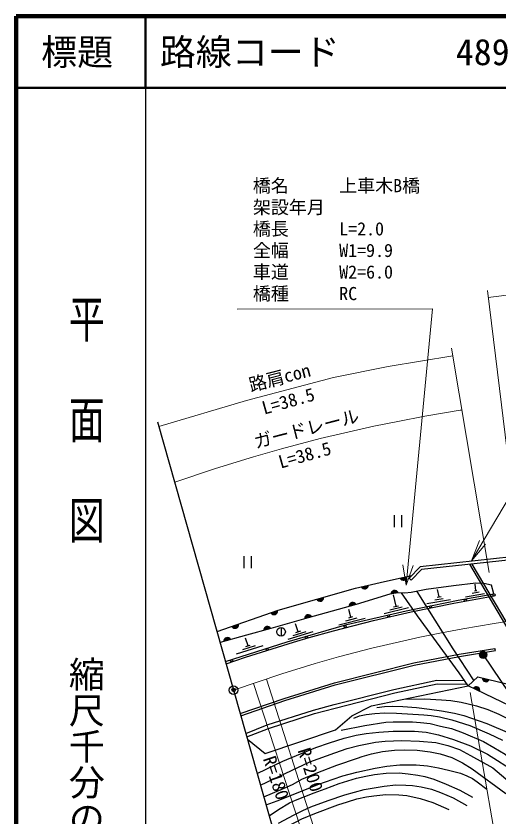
# Model space of a CAD drawing. Units: millimetres at full size, sheet at 1:1000; details may follow other scales. Extents: x 40000 to 680000, y 20000 to 380000.
# Drawn here: x 40000 to 107148, y 268664 to 380000 of the extents above; entities that cross this region are included whole.
import ezdxf
from ezdxf.enums import TextEntityAlignment as Align

# ---------------------------------------------------------------- set-up
doc = ezdxf.new("R2010")
doc.units = ezdxf.units.MM
doc.header["$LTSCALE"] = 1000
doc.header["$PDMODE"] = 32
doc.header["$PDSIZE"] = 500
doc.linetypes.add('CHAIN', pattern=[18.5, 12, -1.5, 3.5, -1.5])
for name, color, linetype, lineweight in [('M-BGD', 7, 'Continuous', 25), ('M-BMK', 2, 'CHAIN', 13), ('M-BMK-OTRS', 5, 'Continuous', 25), ('M-BMK-SRVR', 3, 'Continuous', 25), ('M-STR-HTXT', 7, 'Continuous', 13), ('M-STR-STRC', 7, 'Continuous', 25), ('M-TTL', 2, 'Continuous', 140), ('M-TTL-BAND', 7, 'Continuous', 25), ('M-TTL-LINE', 7, 'Continuous', 50)]:
    doc.layers.add(name, color=color, linetype=linetype, lineweight=lineweight)
for name, color, linetype in [('M-BMK-HTXT', 7, 'Continuous'), ('M-OTRS', 6, 'Continuous'), ('M-TTL-TXT', 7, 'Continuous')]:
    doc.layers.add(name, color=color, linetype=linetype)
doc.styles.add('@ＭＳ ゴシック', font='')
doc.styles.add('ＭＳ ゴシック', font='')
doc.styles.get('@ＭＳ ゴシック').set_extended_font_data('@MS Gothic')
doc.styles.get('ＭＳ ゴシック').set_extended_font_data('MS Gothic')

# ---------------------------------------------------------------- blocks, each defined once
blk = doc.blocks.new('open_arrow')
at = {"color": 0, "linetype": 'Continuous', "lineweight": -2}
blk.add_lwpolyline([(7.5, 1.25), (0, 0), (7.5, -1.25)], dxfattribs=at)

msp = doc.modelspace()

# ---------------------------------------------------------------- hatches: boundary and pattern name
at = {"layer": 'M-BGD'}
for points in [[(93413, 301888, 0.82183), (94381, 302099)], [(88026, 300660, 0.82183), (88990, 300890)], [(93116, 299831, 0.82183), (92143, 299642)], [(81825, 298931, 0.82183), (82778, 299203)], [(87271, 298217, 0.82183), (86317, 297950)], [(75437, 297044, 0.82183), (76372, 297371)], [(81085, 296491, 0.82183), (80131, 296222)], [(70016, 295149, 0.82183), (70951, 295476)], [(75407, 294875, 0.82183), (74453, 294610)], [(69846, 293317, 0.82183), (68892, 293047)], [(104835, 287997, 0.82183), (105797, 287760)], [(104479, 286130, 0.82183), (103589, 286566)]]:
    msp.add_hatch(color=256, dxfattribs=at).paths.add_polyline_path(points)
at = {"layer": 'M-STR-STRC'}
msp.add_hatch(color=256, dxfattribs=at).paths.add_polyline_path([(104439, 291201, 1), (105439, 291201, 1)])

# ---------------------------------------------------------------- linework, layer by layer
at = {"layer": 'M-BGD'}
for p, q in [((92598, 310630), (92598, 308953)), ((93598, 310630), (93598, 308953)), ((71693, 304911), (71693, 303234)), ((72693, 304911), (72693, 303234)), ((113029, 286915), (103103, 303787)), ((113158, 287288), (103430, 303823)), ((94653, 301882), (94938, 301602)), ((103922, 300134), (103834, 301027)), ((92831, 297947), (92485, 299551)), ((98845, 299256), (98622, 300306)), ((102484, 299287), (105140, 299746)), ((103421, 299776), (104400, 299937)), ((103767, 300110), (104078, 300158)), ((97132, 298340), (100411, 298905)), ((98243, 298831), (99372, 299054)), ((98573, 299202), (99117, 299309)), ((86557, 296434), (86287, 297488)), ((91200, 296936), (94554, 297765)), ((91965, 297437), (93688, 297856)), ((92485, 297865), (93177, 298029)), ((84884, 295379), (88520, 296288)), ((85861, 295951), (87454, 296366)), ((86287, 296355), (86826, 296512)), ((79234, 294423), (78876, 295489)), ((76844, 295009), (76844, 293809)), ((77849, 293396), (81313, 294454)), ((78518, 293897), (80349, 294446)), ((78892, 294311), (79577, 294534)), ((72266, 292465), (71914, 293536)), ((70656, 291339), (74381, 292485)), ((71526, 291963), (73306, 292509)), ((71961, 292366), (72570, 292564))]:
    msp.add_line(p, q, dxfattribs=at)
for points in [[(165996, 313348), (168696, 307997), (168843, 307487), (168853, 307076), (164177, 304263), (132654, 303489), (116589, 305653), (96186, 303439), (94653, 301882)], [(166353, 313528), (168928, 308426), (169842, 307699), (169556, 307008), (164293, 303866), (132632, 303088), (116584, 305250), (96371, 303056), (94938, 301602)], [(67947, 294426), (76461, 297402), (87189, 300460), (90606, 301276), (94999, 302234)], [(106413, 299703), (106102, 300892), (105029, 301105), (103934, 301165), (100846, 300813), (97021, 300268), (94951, 299870), (94079, 299788), (93116, 299831), (91991, 299613), (87271, 298217), (80612, 296359), (75407, 294875), (72036, 293939), (68379, 292902)], [(69123, 290278), (77681, 293027), (86008, 295408), (94248, 297327), (101472, 298792), (106413, 299703)], [(102886, 286910), (101600, 288714), (95830, 296633), (93597, 299810)], [(95722, 300018), (100716, 292057), (103631, 287607)], [(69222, 289929), (71922, 290882), (78584, 292948), (80756, 293617), (84146, 294554), (89724, 295983), (94917, 297188), (100888, 298378), (106495, 299387)], [(71955, 280290), (74915, 281454), (81345, 283515), (84237, 284292), (92545, 286384), (98511, 287676), (102359, 287649)], [(130434, 272148), (121524, 277321), (118692, 278980), (114655, 281226), (105198, 285777), (102886, 286910), (104212, 288150), (109588, 286827), (116030, 282981), (118826, 281429)], [(72092, 279807), (75083, 280983), (81487, 283035), (84363, 283808), (92659, 285898), (98563, 287176), (102717, 287147)], [(72189, 279464), (74646, 277490), (84433, 280763), (86683, 282713), (89413, 284115), (102886, 286910)], [(93938, 285054), (96849, 285067), (99143, 284954), (100457, 284843), (101889, 284618), (104028, 284093), (105610, 283582), (107111, 282936), (109120, 281927), (111642, 280320), (114178, 278251), (116286, 276392), (117683, 275289), (119106, 274237), (120477, 273323), (122328, 272138), (123457, 271552), (124423, 271104), (125953, 270464), (127557, 269956)], [(90163, 283862), (91248, 284010), (92362, 284062), (93772, 284032), (95702, 283883), (97496, 283655), (99157, 283404), (100970, 283093), (102284, 282776), (105480, 281655), (108602, 280308), (109643, 279819), (110579, 279216), (113475, 276894), (117646, 273352), (118544, 272758), (119174, 272361), (119874, 271930), (120562, 271592), (121506, 271207), (123326, 270496)], [(86969, 282387), (87763, 282721), (88684, 282903), (89876, 283038), (91218, 283133), (92881, 283109), (96717, 282879), (97714, 282791), (98865, 282601), (100612, 282188), (103098, 281402), (105769, 280242), (107638, 279358)], [(85207, 280720), (88517, 281395), (91395, 281852), (92440, 281884), (95108, 281895), (96257, 281817), (97596, 281643), (99033, 281306), (100525, 280947), (102169, 280359), (104975, 279149), (106445, 278311), (108013, 277375), (108514, 276972), (109452, 276032), (111423, 274356), (113699, 272397), (114419, 271816), (115204, 271337), (115954, 270892), (118152, 269811)], [(73535, 274717), (77113, 276432), (81687, 278304), (83595, 278989), (85628, 279638), (87298, 280057), (88682, 280245), (90462, 280467), (92444, 280604), (95413, 280595), (97002, 280476), (98745, 280100), (100842, 279449), (103200, 278544), (105553, 277381), (106946, 276527), (108084, 275756), (110478, 273661), (111597, 272491), (112409, 271757), (113417, 271031)], [(73998, 273086), (80853, 276317), (84316, 277574), (86045, 278170), (87657, 278605), (89973, 279056), (91323, 279201), (93662, 279317), (96102, 279186), (98390, 278998), (100017, 278606), (101672, 278040), (103168, 277198), (106276, 275514), (111117, 271417)], [(74454, 271474), (77167, 272615), (78520, 273244), (79747, 273920), (81950, 274848), (84609, 275886), (87461, 276851), (88140, 277079), (89426, 277457), (90955, 277773), (92631, 277962), (94056, 277987), (95782, 277937), (97603, 277734), (98989, 277431), (100603, 276927), (102090, 276209), (103426, 275340), (108107, 271947)], [(74775, 270343), (76303, 270925), (80166, 272427), (81944, 273190), (84081, 273931), (85460, 274390), (87392, 274907), (89941, 275444), (91570, 275737), (93355, 275932), (95627, 275921), (97217, 275756), (98719, 275492), (100143, 275171), (101811, 274771), (102655, 274398), (103445, 273998), (104118, 273550), (105461, 272545)], [(75202, 268839), (76498, 269686), (78024, 270610), (78865, 271018), (81474, 272031), (82987, 272571), (84909, 273328), (87340, 274050), (88649, 274351), (89826, 274555), (91440, 274760), (93266, 274784), (94527, 274652), (95848, 274496), (96845, 274279), (98112, 273905), (99806, 273245), (101692, 272393), (103470, 271396)], [(76495, 267812), (78657, 268945), (79884, 269575), (80983, 270054), (83380, 270947), (85730, 271725), (88416, 272469), (91169, 272933), (92800, 273116), (94193, 273100), (95106, 273033), (96349, 272868), (97759, 272553), (99036, 272055), (100786, 271339), (102677, 270245)], [(75915, 266322), (77621, 267282), (79747, 268384), (81554, 269146), (84730, 270343), (86083, 270752), (87371, 271185), (88735, 271458), (89770, 271617), (91396, 271776), (93215, 271764), (94346, 271673), (96177, 271241), (97973, 270673), (100179, 269719)]]:
    msp.add_lwpolyline(points, dxfattribs=at)
for centre, radius in [((106449, 299530), 150), ((102463, 298812), 150), ((97627, 297880), 150), ((91783, 296614), 150), ((85761, 295122), 150), ((76844, 294409), 600), ((80361, 293652), 150), ((74926, 291970), 150), ((69988, 290359), 150)]:
    msp.add_circle(centre, radius, dxfattribs=at)
for centre, start, end in [((93876, 302089), 203.47152, 1.12971), ((88485, 300870), 204.60778, 2.26597), ((92648, 299641), 22.14665, 179.80484), ((82275, 299161), 207.07877, 4.73696), ((86820, 297989), 26.7538, 184.41199), ((75872, 297300), 210.43956, 8.09775), ((80634, 296262), 26.96325, 184.62144), ((70451, 295405), 210.43956, 8.09775), ((74956, 294648), 26.7026, 184.36079), ((69396, 293088), 27.00097, 184.65916), ((105339, 287973), 177.34444, 335.00264), ((103991, 286260), 345.06648, 142.72467)]:
    msp.add_arc(centre, 505, start, end, dxfattribs=at)
at = {"layer": 'M-BMK'}
msp.add_lwpolyline([(70250, 286304), (76977, 288542), (81591, 289997), (84832, 290913), (89455, 292129), (96158, 293658), (98913, 294231), (102116, 294837), (106495, 295567), (111962, 296403), (116878, 296972), (123171, 297565), (129672, 297955), (135779, 298064), (153321, 298222), (171611, 298467), (214661, 298534), (231393, 298662), (249245, 298662), (260203, 298611), (270402, 298408), (278073, 298180), (305127, 297464)], dxfattribs=at)
at = {"layer": 'M-BMK-OTRS'}
msp.add_line((59679, 323584), (82841, 241895), dxfattribs=at)
at = {"layer": 'M-BMK-SRVR'}
msp.add_circle((70250, 286304), 600, dxfattribs=at)
at = {"layer": 'M-OTRS'}
msp.add_point((70259, 286317), dxfattribs=at)
at = {"layer": 'M-STR-HTXT'}
for p, q in [((110257, 303217), (105538, 341863)), ((116138, 342195), (105661, 340852)), ((105790, 302657), (100544, 333835)), ((91735, 331278), (100722, 332776)), ((84140, 329759), (91735, 331278)), ((72063, 326569), (84140, 329759)), ((59862, 322929), (72063, 326569)), ((94230, 300881), (93794, 303724)), ((94230, 300881), (95210, 303628)), ((81337, 267360), (74835, 287829)), ((73008, 287221), (79535, 267208)), ((107080, 263078), (103164, 285973))]:
    msp.add_line(p, q, dxfattribs=at)
for points in [[(94230, 300881), (97894, 339306), (70730, 339250)], [(62058, 315195), (67732, 317083), (72998, 318743), (76933, 319856), (82299, 321267), (89770, 322972), (93073, 323658), (96858, 324374), (101759, 325192), (102012, 325231)], [(103323, 304250), (114891, 323798), (137582, 323798)]]:
    msp.add_lwpolyline(points, dxfattribs=at)
at = {"layer": 'M-STR-STRC'}
for p, q in [((106641, 291806), (106593, 292102)), ((104939, 291201), (122452, 265195))]:
    msp.add_line(p, q, dxfattribs=at)
for points in [[(71178, 283028), (77281, 285154), (84284, 287328), (95291, 290074), (101613, 291288), (106593, 292102)], [(71260, 282739), (77375, 284869), (84365, 287039), (95356, 289781), (101666, 290992), (106641, 291806)]]:
    msp.add_lwpolyline(points, dxfattribs=at)
msp.add_circle((104939, 291201), 500, dxfattribs=at)
at = {"layer": 'M-TTL'}
for p, q in [((40000, 380000), (40000, 20000)), ((680000, 380000), (40000, 380000))]:
    msp.add_line(p, q, dxfattribs=at)
at = {"layer": 'M-TTL-BAND'}
msp.add_line((58000, 370000), (58000, 20000), dxfattribs=at)
at = {"layer": 'M-TTL-LINE'}
for p, q in [((58000, 380000), (58000, 370000)), ((40000, 370000), (680000, 370000))]:
    msp.add_line(p, q, dxfattribs=at)

# ---------------------------------------------------------------- block references
at = {"layer": 'M-STR-HTXT', "xscale": 400, "yscale": 400, "rotation": 59.4}
msp.add_blockref('open_arrow', (103323, 304250), dxfattribs=at)

# ---------------------------------------------------------------- texts
at = {"layer": 'M-BMK-HTXT', "style": 'ＭＳ ゴシック'}
for s, p in [('橋名', (72930, 354954)), ('上車木B橋', (84930, 354954)), ('架設年月', (72930, 351954)), ('橋長', (72930, 348954)), ('L=2.0', (84930, 348954)), ('全幅', (72930, 345954)), ('W1=9.9', (84930, 345954)), ('車道', (72930, 342954)), ('W2=6.0', (84930, 342954)), ('橋種', (72930, 339954)), ('RC', (84930, 339954))]:
    msp.add_text(s, height=1833, dxfattribs=at).set_placement(p, align=Align.BOTTOM_LEFT)
at = {"layer": 'M-STR-HTXT', "style": 'ＭＳ ゴシック'}
for s, rotation, p in [('路肩con', 14.47, (72779, 327233)), ('L=38.5', 15.716, (74644, 324055)), ('ガードレール', 14.47, (73472, 319342)), ('L=38.5', 15.716, (76941, 316552)), ('R=200', 287.542, (78608, 277761)), ('R=180', 288.579, (73785, 276593))]:
    msp.add_text(s, height=1833, rotation=rotation, dxfattribs=at).set_placement(p, align=Align.BOTTOM_LEFT)
at = {"layer": 'M-TTL-BAND', "style": '@ＭＳ ゴシック', "width": 1.4}
msp.add_text('平  面  図', height=3666, rotation=270, dxfattribs=at).set_placement((49777, 306475), align=Align.MIDDLE_RIGHT)
at = {"layer": 'M-TTL-BAND', "style": '@ＭＳ ゴシック'}
msp.add_text('縮尺千分の一', height=3666, rotation=270, dxfattribs=at).set_placement((49777, 261030), align=Align.MIDDLE_RIGHT)
at = {"layer": 'M-TTL-TXT', "style": 'ＭＳ ゴシック'}
msp.add_text('標題', height=3666, dxfattribs=at).set_placement((48500, 375000), align=Align.MIDDLE_CENTER)
for s, p in [('路線コード', (60000, 375000)), ('489', (101142, 375000))]:
    msp.add_text(s, height=3666, dxfattribs=at).set_placement(p, align=Align.MIDDLE_LEFT)

doc.saveas('drawing.dxf')
